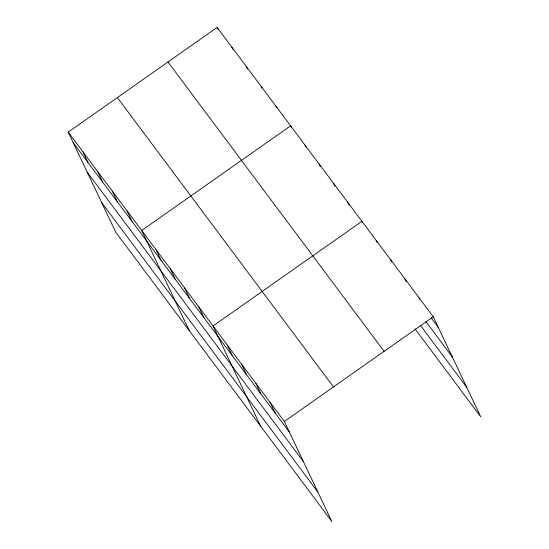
<?xml version="1.0" encoding="UTF-8"?>
<svg xmlns="http://www.w3.org/2000/svg" width="549" height="549" viewBox="0 0 549 549"><rect width="100%" height="100%" fill="white"/><g stroke="black" fill="none" stroke-linecap="round" stroke-linejoin="round"><path stroke-width="0.82" d="M68.213 132.11L284.355 421.46L331.884 521.55L115.743 232.2L68.213 132.11L217.116 27.45L433.257 316.8L480.787 416.89L415.065 328.906M284.355 421.46L433.257 316.8M431.185 317.905L438.322 327.451M425.839 321.501L452.335 356.967M420.41 325.31L466.774 387.374M167.98 61.989L384.122 351.339M117.349 97.571L333.497 386.921M73.271 142.767L289.419 432.118M87.284 172.276L303.432 461.627M101.723 202.684L317.871 492.034M418.997 297.702L419.717 299.226M404.73 278.604L406.178 281.651M390.463 259.505L391.547 261.791M376.195 240.414L377.28 242.692M362.656 222.839L361.935 221.316L213.033 325.976L260.555 426.065M347.668 202.217L349.116 205.264M333.401 183.119L334.849 186.166M319.134 164.021L320.218 166.306M304.873 144.929L305.958 147.207M291.327 127.354L290.606 125.831L141.704 230.491L189.227 330.58M275.907 106.156L276.627 107.673M261.207 86.474L261.935 87.998M246.515 66.8L247.599 69.085M231.815 47.125L232.9 49.41M217.116 27.45L218.2 29.735M270.094 402.362L275.152 413.02M255.827 383.264L260.885 393.921M241.56 364.172L246.618 374.823M227.293 345.074L232.357 355.725M198.765 306.877L203.823 317.535M184.498 287.779L189.556 298.436M170.231 268.687L175.296 279.338M155.971 249.589L161.029 260.24M127.004 210.816L132.062 221.467M112.305 191.141L117.369 201.792M97.612 171.46L102.67 182.117M82.913 151.785L87.97 162.442"/></g></svg>
